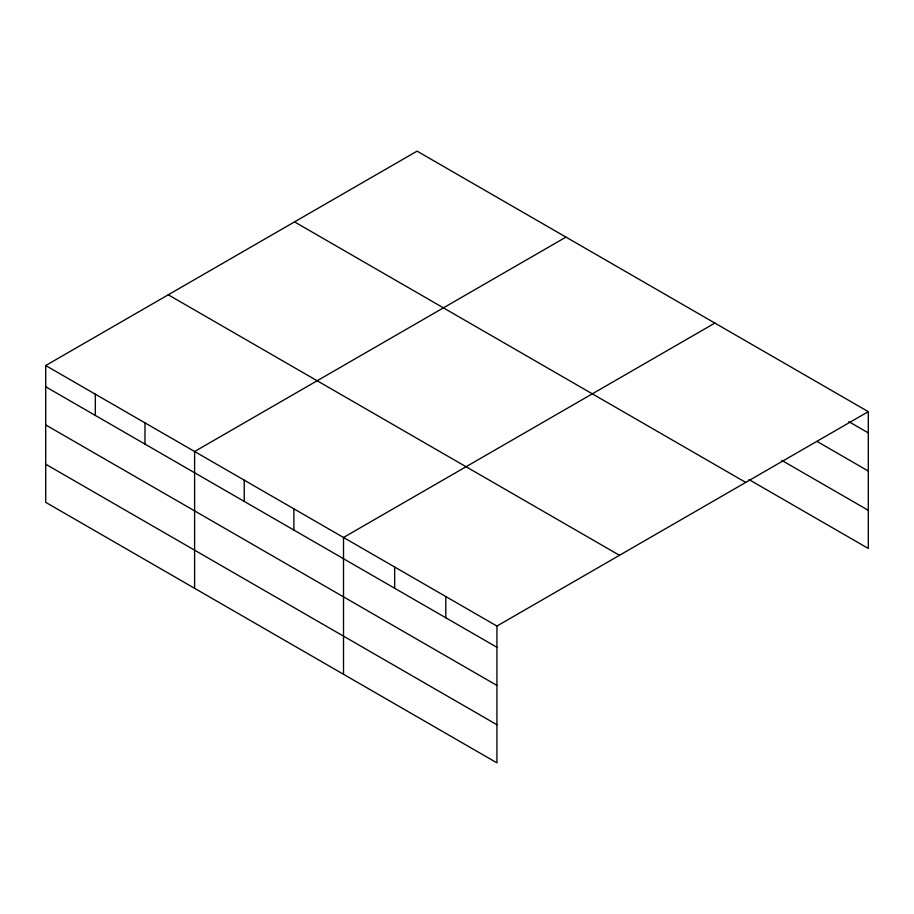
<?xml version="1.0" encoding="UTF-8"?>
<svg xmlns="http://www.w3.org/2000/svg" width="914" height="914" viewBox="0 0 914 914"><rect width="100%" height="100%" fill="white"/><g stroke="black" fill="none" stroke-linecap="round" stroke-linejoin="round"><path stroke-width="1.37" d="M45.7 365.543L496.93 626.056L496.93 762.859L45.7 502.346L45.7 365.543L417.07 151.141L868.3 411.654L868.3 548.457L748.977 479.564M565.972 237.103L194.602 451.516L194.602 588.319M714.885 323.076L343.515 537.478L343.515 674.292M496.93 626.056L868.3 411.654M848.82 421.64L868.3 432.893M817.162 441.508L868.3 471.03M781.847 460.405L868.3 510.32M294.514 221.885L745.744 482.409M168.256 294.788L619.486 555.301M45.7 386.782L496.93 647.295M45.7 424.919L496.93 685.431M45.7 464.209L496.93 724.722M445.792 596.534L445.792 617.773M394.654 567.011L394.654 588.25M293.874 508.824L293.874 530.063M244.244 480.17L244.244 501.409M144.972 422.851L144.972 444.09M95.33 394.197L95.33 415.436"/></g></svg>
